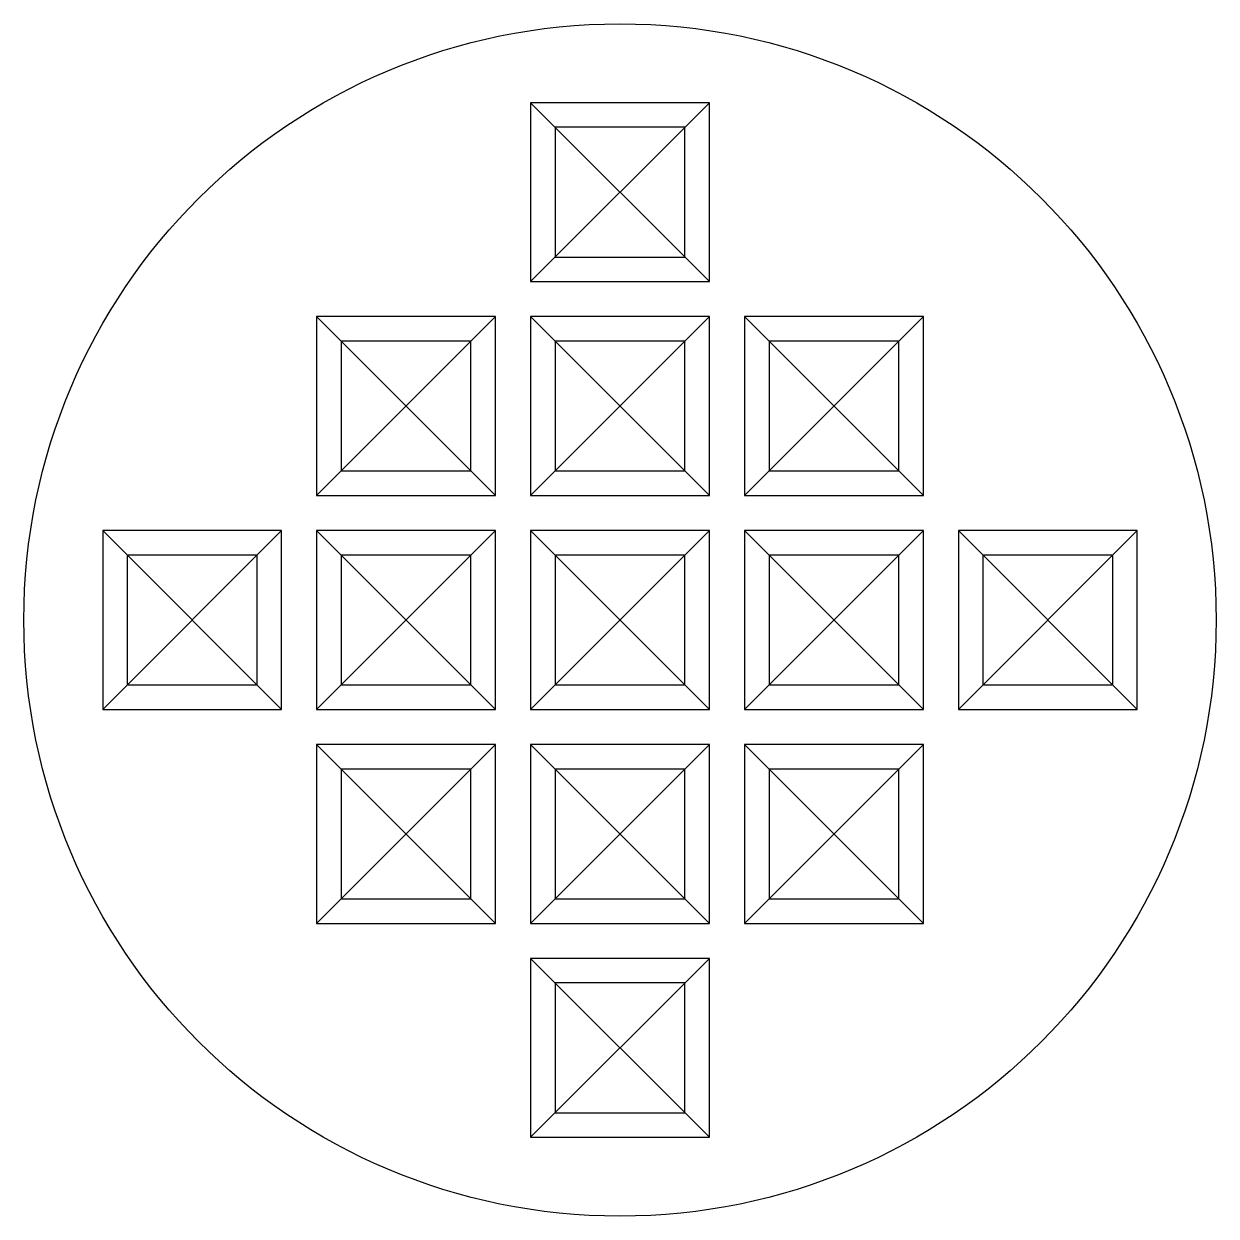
# Model space of a CAD drawing. Header units: millimetres. Extents: x -170 to 170, y -170 to 170.
import ezdxf

# ---------------------------------------------------------------- set-up
doc = ezdxf.new("R2010")
doc.units = ezdxf.units.MM
doc.layers.get('0').update_dxf_attribs({"linetype": 'CONTINUOUS'})

msp = doc.modelspace()

# ---------------------------------------------------------------- linework, layer by layer
for p, q in [((25.5, 147.5), (-25.5, 147.5)), ((-25.5, 147.5), (-25.5, 96.5)), ((-25.5, 147.5), (25.5, 96.5)), ((25.5, 147.5), (-25.5, 96.5)), ((25.5, 96.5), (25.5, 147.5)), ((-25.5, 96.5), (25.5, 96.5)), ((-35.5, 86.5), (-86.5, 86.5)), ((-86.5, 86.5), (-86.5, 35.5)), ((-86.5, 86.5), (-35.5, 35.5)), ((-35.5, 86.5), (-86.5, 35.5)), ((-35.5, 35.5), (-35.5, 86.5)), ((25.5, 86.5), (-25.5, 86.5)), ((-25.5, 86.5), (-25.5, 35.5)), ((-25.5, 86.5), (25.5, 35.5)), ((25.5, 86.5), (-25.5, 35.5)), ((25.5, 35.5), (25.5, 86.5)), ((86.5, 86.5), (35.5, 86.5)), ((35.5, 86.5), (35.5, 35.5)), ((35.5, 86.5), (86.5, 35.5)), ((86.5, 86.5), (35.5, 35.5)), ((86.5, 35.5), (86.5, 86.5)), ((-86.5, 35.5), (-35.5, 35.5)), ((-25.5, 35.5), (25.5, 35.5)), ((35.5, 35.5), (86.5, 35.5)), ((-96.5, 25.5), (-147.5, 25.5)), ((-147.5, 25.5), (-147.5, -25.5)), ((-147.5, 25.5), (-96.5, -25.5)), ((-96.5, 25.5), (-147.5, -25.5)), ((-96.5, -25.5), (-96.5, 25.5)), ((-35.5, 25.5), (-86.5, 25.5)), ((-86.5, 25.5), (-86.5, -25.5)), ((-86.5, 25.5), (-35.5, -25.5)), ((-35.5, 25.5), (-86.5, -25.5)), ((-35.5, -25.5), (-35.5, 25.5)), ((25.5, 25.5), (-25.5, 25.5)), ((-25.5, 25.5), (-25.5, -25.5)), ((25.5, 25.5), (-25.5, -25.5)), ((-25.5, 25.5), (25.5, -25.5)), ((25.5, -25.5), (25.5, 25.5)), ((86.5, 25.5), (35.5, 25.5)), ((35.5, 25.5), (35.5, -25.5)), ((35.5, 25.5), (86.5, -25.5)), ((86.5, 25.5), (35.5, -25.5)), ((86.5, -25.5), (86.5, 25.5)), ((147.5, 25.5), (96.5, 25.5)), ((96.5, 25.5), (96.5, -25.5)), ((96.5, 25.5), (147.5, -25.5)), ((147.5, 25.5), (96.5, -25.5)), ((147.5, -25.5), (147.5, 25.5)), ((-147.5, -25.5), (-96.5, -25.5)), ((-86.5, -25.5), (-35.5, -25.5)), ((-25.5, -25.5), (25.5, -25.5)), ((35.5, -25.5), (86.5, -25.5)), ((96.5, -25.5), (147.5, -25.5)), ((-35.5, -35.5), (-86.5, -35.5)), ((-86.5, -35.5), (-86.5, -86.5)), ((-86.5, -35.5), (-35.5, -86.5)), ((-35.5, -35.5), (-86.5, -86.5)), ((-35.5, -86.5), (-35.5, -35.5)), ((25.5, -35.5), (-25.5, -35.5)), ((-25.5, -35.5), (-25.5, -86.5)), ((-25.5, -35.5), (25.5, -86.5)), ((25.5, -35.5), (-25.5, -86.5)), ((25.5, -86.5), (25.5, -35.5)), ((86.5, -35.5), (35.5, -35.5)), ((35.5, -35.5), (35.5, -86.5)), ((35.5, -35.5), (86.5, -86.5)), ((86.5, -35.5), (35.5, -86.5)), ((86.5, -86.5), (86.5, -35.5)), ((-86.5, -86.5), (-35.5, -86.5)), ((-25.5, -86.5), (25.5, -86.5)), ((35.5, -86.5), (86.5, -86.5)), ((25.5, -96.5), (-25.5, -96.5)), ((-25.5, -96.5), (-25.5, -147.5)), ((-25.5, -96.5), (25.5, -147.5)), ((25.5, -96.5), (-25.5, -147.5)), ((25.5, -147.5), (25.5, -96.5)), ((-25.5, -147.5), (25.5, -147.5))]:
    msp.add_line(p, q)
for points in [[(-18.5, 103.5), (18.5, 103.5), (18.5, 140.5), (-18.5, 140.5)], [(-79.5, 42.5), (-42.5, 42.5), (-42.5, 79.5), (-79.5, 79.5)], [(-18.5, 42.5), (18.5, 42.5), (18.5, 79.5), (-18.5, 79.5)], [(42.5, 42.5), (79.5, 42.5), (79.5, 79.5), (42.5, 79.5)], [(-140.5, -18.5), (-103.5, -18.5), (-103.5, 18.5), (-140.5, 18.5)], [(-79.5, -18.5), (-42.5, -18.5), (-42.5, 18.5), (-79.5, 18.5)], [(18.5, 18.5), (-18.5, 18.5), (-18.5, -18.5), (18.5, -18.5)], [(42.5, -18.5), (79.5, -18.5), (79.5, 18.5), (42.5, 18.5)], [(103.5, -18.5), (140.5, -18.5), (140.5, 18.5), (103.5, 18.5)], [(-79.5, -79.5), (-42.5, -79.5), (-42.5, -42.5), (-79.5, -42.5)], [(-18.5, -79.5), (18.5, -79.5), (18.5, -42.5), (-18.5, -42.5)], [(42.5, -79.5), (79.5, -79.5), (79.5, -42.5), (42.5, -42.5)], [(-18.5, -140.5), (18.5, -140.5), (18.5, -103.5), (-18.5, -103.5)]]:
    msp.add_lwpolyline(points, close=True)
msp.add_circle((0, 0), 170)

doc.saveas('drawing.dxf')
